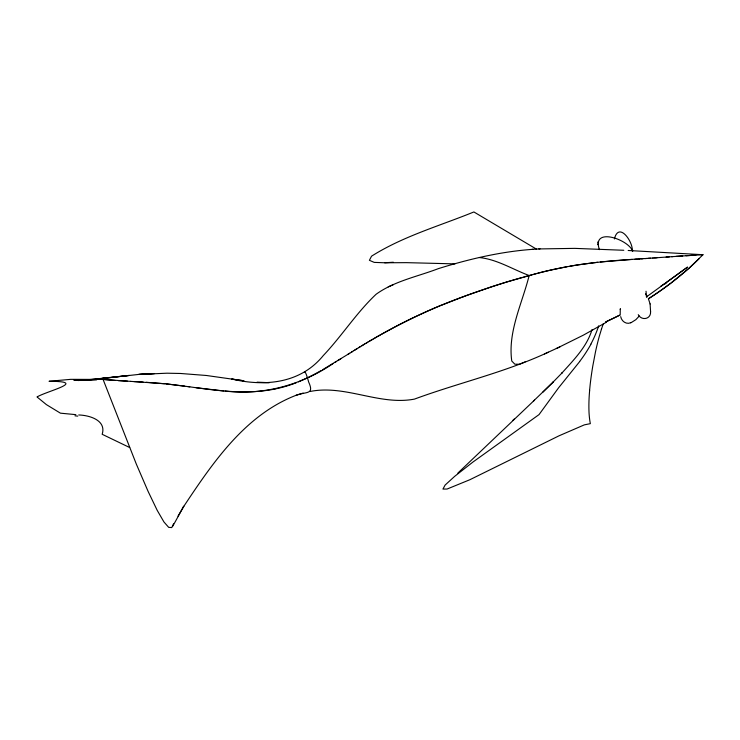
<?xml version="1.0" encoding="UTF-8"?>
<svg xmlns="http://www.w3.org/2000/svg" width="740" height="740" viewBox="0 0 740 740"><rect width="100%" height="100%" fill="white"/><g stroke="black" fill="none" stroke-linecap="round" stroke-linejoin="round"><path stroke-width="1.11" d="M599.437 249.657C591.177 226.625 628.269 239.066 632.737 251.23L632.321 250.573M646.51 297.378L646.029 291.227M620.268 309.311L620.212 313.871M589.595 390.387L590.067 385.596A145.937 66.276 -74.9 0 1 590.64 380.656A169.784 77.108 -74.9 0 1 592.805 365.949L595.432 352.175A117.632 53.419 -74.9 0 1 599.326 336.21L601.426 329.291M638.259 314.657C641.506 320.975 651.015 319.292 650.59 311.762M650.59 311.79L650.09 303.909M620.361 308.543L620.25 309.459M614.385 238.928C618.862 221.186 633.218 241.758 632.312 251.11M597.827 242.868L598.087 241.73M592.019 329.624C586.876 346.847 573.62 359.982 561.993 372.969L562.363 372.59L552.678 382.515M173.558 523.8L171.773 527.592L168.683 527.352L163.947 521.968L157.204 510.35L148.102 491.388L136.28 463.98L103.082 379.435L70.633 379.352L49.044 381.285C88.384 381.331 48.035 390.637 37 396.936L46.416 404.632L60.43 413.17L75.832 414.641M172.809 526.131L183.797 506.216L178.016 516.15M183.104 507.381C212.297 463.388 244.764 415.112 296.074 395.299C306.489 391.331 314.509 394.993 308.636 381.96C308.423 381.146 305.25 369.325 304.362 372.424M579.698 361.555L558.58 387.806L539.034 414.604L472.795 462.149L454.693 476.329L445.11 485.07L442.946 489.066L447.08 489.038L469.798 479.751L559.033 435.805L584.35 424.862L590.335 423.65A69.727 31.663 -74.9 0 1 589.04 412.763A98.272 44.631 -74.9 0 1 589.651 390.359M639.268 316.045L635.873 319.652L631.35 322.511M628.168 250.481L703 254.717L689.051 268.185L671.097 282.976M542.688 392.32L553.289 381.933L533.374 401.163M699.078 258.732C683.741 273.939 666.546 287.213 648.342 298.803A218.393 83.5 -17.8 0 0 666.574 286.306L670.218 283.642M457.857 473.091L534.484 400.137M512.774 420.44L514.263 419.043M647.232 296.333L687.534 267.094L665.279 283.254M664.502 284.299L666.111 283.096M660.561 286.408L664.363 283.892M349.715 353.248L322.418 369.843M347.689 354.506L352.693 351.389M351.639 352.046C386.817 329.753 424.196 310.902 463.36 296.657M340.779 358.817L337.782 360.667M354.192 350.464L357.189 348.614M334.767 362.517L336.284 361.592M358.697 347.689L360.214 346.764M333.259 363.442C301.716 385.059 263.218 395.512 225.145 391.072M361.731 345.839L364.783 343.998M366.319 343.082L367.854 342.167M369.408 341.251L372.516 339.429M373.293 338.976L376.438 337.153M606.393 322.233L583.398 335.137L556.332 348.54M377.224 336.7L380.406 334.896M381.202 334.452L386.844 331.317A244.08 93.314 -17.8 0 1 440.79 305.407M320.827 370.74L318.413 372.091A115.015 43.974 -17.8 0 1 307.535 377.752L298.424 381.84M620.351 314.833L605.542 322.011M533.179 249.297C500.915 251.563 469.225 259.028 438.404 268.62C417.564 276.594 394.42 281.034 376.096 294.27C356.412 312.798 341.861 335.969 323.315 355.533C300.477 383.57 264.874 386.844 231.759 379.037L243.978 380.804L206.386 375.485L180.532 373.478L166.99 373.2L138.695 374.44L154.558 373.543L140.526 374.218L96.552 379.111L129.26 375.43L100.566 378.436M606.032 321.798L612.572 318.727A162.402 62.095 -17.8 0 0 619.732 315.166M310.338 391.432C345.386 384.513 379.555 405.761 414.437 399.11C458.8 382.756 505.346 372.303 548.312 352.194M544.492 353.951L560.014 346.847M393.227 284.743L388.25 286.843M525.104 361.888L519.406 364.256L514.855 364.191L511.766 361.028C507.649 331.77 522.218 303.345 529.165 275.511L532.014 274.753M440.855 305.472L465.358 295.917L492.183 286.611A314.879 120.389 -17.8 0 1 507.603 281.736L536.408 273.606M620.693 316.637C621.461 321.179 626.28 324.814 630.804 322.714M296.536 382.608L292.698 384.06M630.702 322.76L631.461 322.474M303.141 393.097L296.074 395.299M522.44 277.371L519.832 278.12A300.209 114.783 -17.8 0 0 463.37 296.675M523.754 277L529.165 275.511C512.764 269.453 497.049 259.324 479.409 257.557M533.466 274.374C568.191 264.661 604.164 260.822 640.072 258.907M274.947 389.018C246.078 394.91 216.395 390.535 187.581 386.539M566.914 266.752L552.475 269.73A204.888 78.338 -17.8 0 0 537.888 273.226M597.643 262.275L578.273 264.8A163.799 62.623 -17.8 0 0 569.772 266.233M600.353 261.988L632.21 259.435M86.164 380.073L105.94 378.186L78.412 380.517L99.604 379.287M654.53 257.909L657.166 257.714M671.652 256.688L695.859 255.106M647.953 258.371L650.58 258.186M653.216 258.001L638.611 259.009M672.743 256.604L652.773 258.029M666.102 257.076L669.423 256.845M676.064 256.373L682.687 255.929M645.326 258.556L646.64 258.464M538.831 248.936L574.804 248.372L623.792 250.277M634.827 259.259L637.455 259.083M641.386 258.824L642.699 258.732M531.949 249.38L540.015 248.862M685.989 255.716L703 254.717M536.574 249.204L473.887 211.954C439.56 225.941 403.06 236.254 371.536 256.188L369.408 260.314L374.218 262.386L384.735 262.774L393.31 262.238M86.599 379.981L73.917 380.249L96.635 379.851M384.735 262.774L406.575 262.654L454.961 263.875M130.592 381.368L164.511 383.709M133.829 381.553L143.181 382.081M130.712 381.378L103.082 379.435L115.19 380.434M127.585 381.202L118.27 380.638M146.279 382.275L167.148 383.977L189.773 386.835M223.637 390.942L196.072 387.704M165.991 383.857L184.741 386.151M78.727 414.974C89.281 415.251 106.643 420.163 102.175 434.288L129.676 447.534M645.53 293.817L647.472 296.851M648.434 298.849L650.099 303.946M597.763 244.061L597.791 244.672M292.707 384.079A48.868 18.685 -17.8 0 1 274.956 389.009M74.953 415.815A103.554 45.408 -3.4 0 1 77.783 416.13M598.688 325.841A57.785 26.242 -74.9 0 1 590.909 344.007M590.982 344.174A102.666 46.62 -74.9 0 1 579.67 361.444M601.426 329.3A67.96 30.867 -74.9 0 1 603.266 323.926M269.286 382.626L256.91 382.358L269.286 382.626"/></g></svg>
